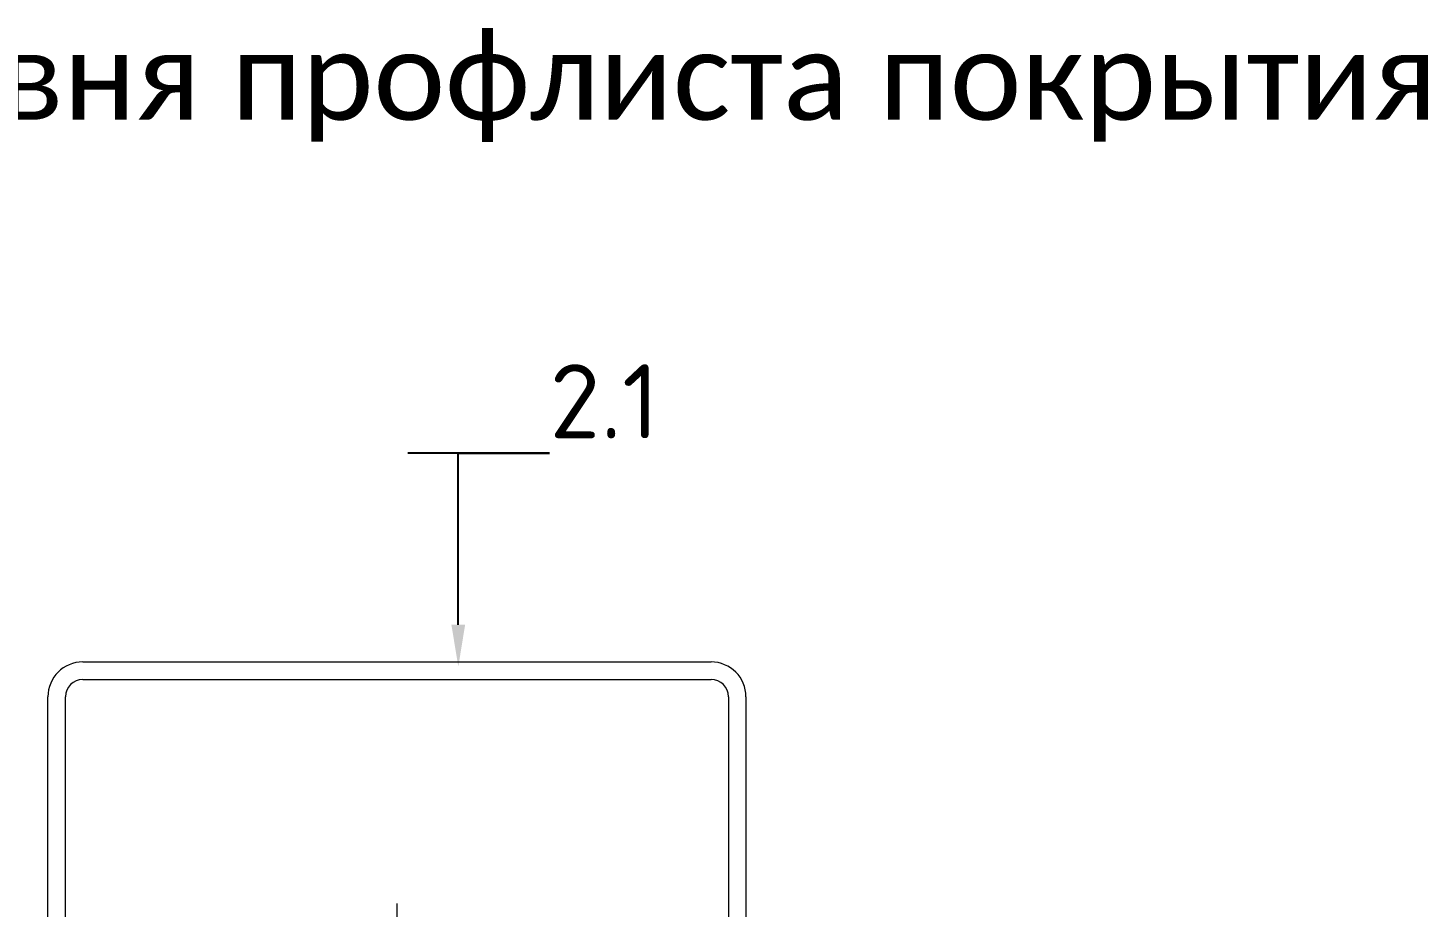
# Model space of a CAD drawing. Header units: millimetres. Extents: x -3689 to 3021565, y -698052 to -604547.
# Drawn here: x 2756806.1 to 2757127, y -669037.1 to -668835.5 of the extents above; entities that cross this region are included whole.
import ezdxf
from ezdxf import colors
from ezdxf.entities.mleader import LeaderData, LeaderLine
from ezdxf.math import Vec2, Vec3

# ---------------------------------------------------------------- set-up
doc = ezdxf.new("R2010")
doc.units = ezdxf.units.MM
doc.layers.get('0').update_dxf_attribs({"lineweight": 0})
for name, color, linetype in [('A-DOOR-IDEN', 12, 'Continuous'), ('A-FLOR-IDEN', 14, 'Continuous'), ('S-METL', 14, 'Continuous')]:
    doc.layers.add(name, color=color, linetype=linetype)
doc.styles.add('Calibri', font='calibri.ttf')
doc.styles.add('ЕСКД', font='isocpeur.ttf')

# ---------------------------------------------------------------- blocks, each defined once
blk = doc.blocks.new('БК1')
at = {"color": 0, "linetype": 'ByBlock', "lineweight": 0, "ltscale": 60}
for p, q in [((-8180.458553099746, -262123.5185199365), (-8036.458553099746, -262123.5185199365)), ((-8180.458553099746, -262127.5185199365), (-8036.458553099746, -262127.5185199365)), ((-8188.458553099746, -262275.5185199365), (-8188.458553099746, -262131.5185199365)), ((-8184.458553099746, -262275.5185199365), (-8184.458553099746, -262131.5185199365)), ((-8032.458553099746, -262131.5185199365), (-8032.458553099746, -262275.5185199365)), ((-8028.458553099746, -262131.5185199365), (-8028.458553099746, -262275.5185199365)), ((-8108.458553099746, -262178.9185199365), (-8108.458553099746, -262228.1185199365)), ((-8133.058553099746, -262203.5185199365), (-8083.858553099746, -262203.5185199365)), ((-8036.458553099746, -262279.5185199365), (-8180.458553099746, -262279.5185199365)), ((-8036.458553099746, -262283.5185199365), (-8180.458553099746, -262283.5185199365))]:
    blk.add_line(p, q, dxfattribs=at)
for centre, radius, start, end in [((-8180.458553099746, -262131.5185199365), 8.000000000000002, 90, 180), ((-8036.458553099746, -262131.5185199365), 8.000000000000002, 0, 90), ((-8180.458553099746, -262131.5185199365), 4.000000000000001, 90, 180), ((-8036.458553099746, -262131.5185199365), 4.000000000000001, 0, 90), ((-8180.458553099746, -262275.5185199365), 8.000000000000002, 180, 270), ((-8180.458553099746, -262275.5185199365), 4.000000000000001, 180, 270), ((-8036.458553099746, -262275.5185199365), 4.000000000000001, 270, 0), ((-8036.458553099746, -262275.5185199365), 8.000000000000002, 270, 0)]:
    blk.add_arc(centre, radius, start, end, dxfattribs=at)

msp = doc.modelspace()

# ---------------------------------------------------------------- block references
at = {"layer": 'S-METL', "color": 250}
msp.add_blockref('БК1', (2764999.125708584, -406857.3330781003), dxfattribs=at)

# ---------------------------------------------------------------- texts
at = {"layer": 'A-DOOR-IDEN', "color": 250, "linetype": 'ByBlock', "ltscale": 500, "insert": (2756900.567541237, -668849.0643751709), "char_height": 20, "width": 692.3264608246973, "attachment_point": 5, "style": 'Calibri'}
msp.add_mtext('Ниже уровня профлиста покрытия', dxfattribs=at)

# ---------------------------------------------------------------- leaders
at = {"layer": 'A-FLOR-IDEN', "color": 250}
ml = msp.add_multileader_mtext('Standard', dxfattribs=at)
ml.set_content('2.1', color=250, style='ЕСКД')
ml.set_leader_properties()
ml.build(insert=Vec2(0, 0))
ml.multileader.update_dxf_attribs({"text_left_attachment_type": 6, "text_right_attachment_type": 6, "dogleg_length": 20.96987534605703, "arrow_head_size": 9.600000000000001})
ctx = ml.context
ctx.base_point, ctx.char_height, ctx.arrow_head_size, ctx.landing_gap_size, ctx.plane_origin, ctx.plane_x_axis, ctx.plane_y_axis = Vec3(2756925.651910152, -668932.9787433457), 17, 9.600000000000001, 0, Vec3(2757045.46818319, -668958.3900836827), Vec3(1, -2.258681448315656e-12), Vec3(2.258681448315656e-12, 1)
ctx.left_attachment, ctx.right_attachment = 6, 6
notes = []
notes.append((ctx, [(1, (1, 1, 0), (2756904.682034806, -668932.9787433457), (1, -2.258681448315656e-12), 20.96987534605703, [(0, [(2756904.730081442, -668981.9091901877)], 0, [])])]))
ctx.mtext.insert, ctx.mtext.text_direction, ctx.mtext.rotation, ctx.mtext.width, ctx.mtext.flow_direction = Vec3(2756925.651910152, -668912.5787433457), Vec3(1, -2.258882650657248e-12), 6.283185307177328, 77.51149692218215, 5
for ctx, leaders in notes:
    for number, flags, end, landing, length, lines in leaders:
        leader = LeaderData()
        leader.index, (leader.has_last_leader_line, leader.has_dogleg_vector, leader.attachment_direction) = number, flags
        leader.last_leader_point, leader.dogleg_vector, leader.dogleg_length = Vec3(end), Vec3(landing), length
        for number, points, colour, breaks in lines:
            line = LeaderLine()
            line.index, line.vertices, line.color, line.breaks = number, Vec3.list(points), colors.encode_raw_color(colour), breaks
            leader.lines.append(line)
        ctx.leaders.append(leader)

doc.saveas('drawing.dxf')
